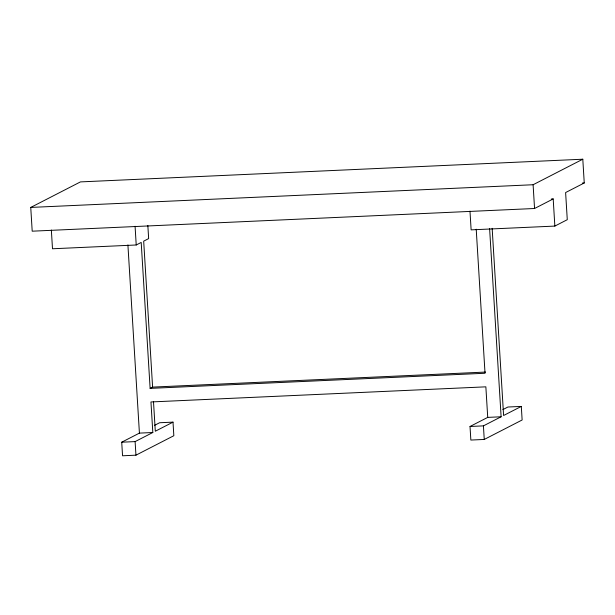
<?xml version="1.0" encoding="UTF-8"?>
<svg xmlns="http://www.w3.org/2000/svg" width="615" height="615" viewBox="0 0 615 615"><rect width="100%" height="100%" fill="white"/><g stroke="black" fill="none" stroke-linecap="round" stroke-linejoin="round"><path stroke-width="0.92" d="M554.853 226.082L553.192 198.929L534.558 208.5L32.203 231.186L30.75 207.424L80.442 181.902L582.797 159.216L584.25 182.978L565.615 192.549L567.276 219.701L554.853 226.082L471.128 229.864L469.983 211.137M51.352 230.041L52.498 248.768L136.222 244.985L141.196 242.433L150.121 388.38L485.027 373.259L476.218 229.218M30.75 207.424L533.105 184.738L582.797 159.216M150.121 388.38L152.605 387.104L485.589 372.067M154.549 425.342L159.608 422.743L173.007 422.136L173.837 435.72L135.946 455.177L122.554 455.784L121.716 442.2L139.421 433.114L152.82 432.506L150.952 401.956L485.858 386.835L487.726 417.385L470.021 426.479L470.852 440.056L484.251 439.448L522.135 419.991L521.305 406.415L507.913 407.015L502.855 409.613M121.716 442.2L135.115 441.601L152.82 432.506M173.007 422.136L155.303 431.23L153.496 401.641M470.021 426.479L483.421 425.872L501.117 416.778L489.609 228.619M521.305 406.415L503.6 415.502L492.154 228.296M582.336 183.062L584.25 182.978M551.294 199.014L553.192 198.929M487.726 417.385L501.117 416.778M533.105 184.738L534.558 208.5M483.421 425.872L484.251 439.448M147.846 225.497L148.646 238.605L143.679 241.157L152.605 387.104M135.077 226.258L136.222 244.985M127.912 244.947L139.421 433.114M135.115 441.601L135.946 455.177"/></g></svg>
